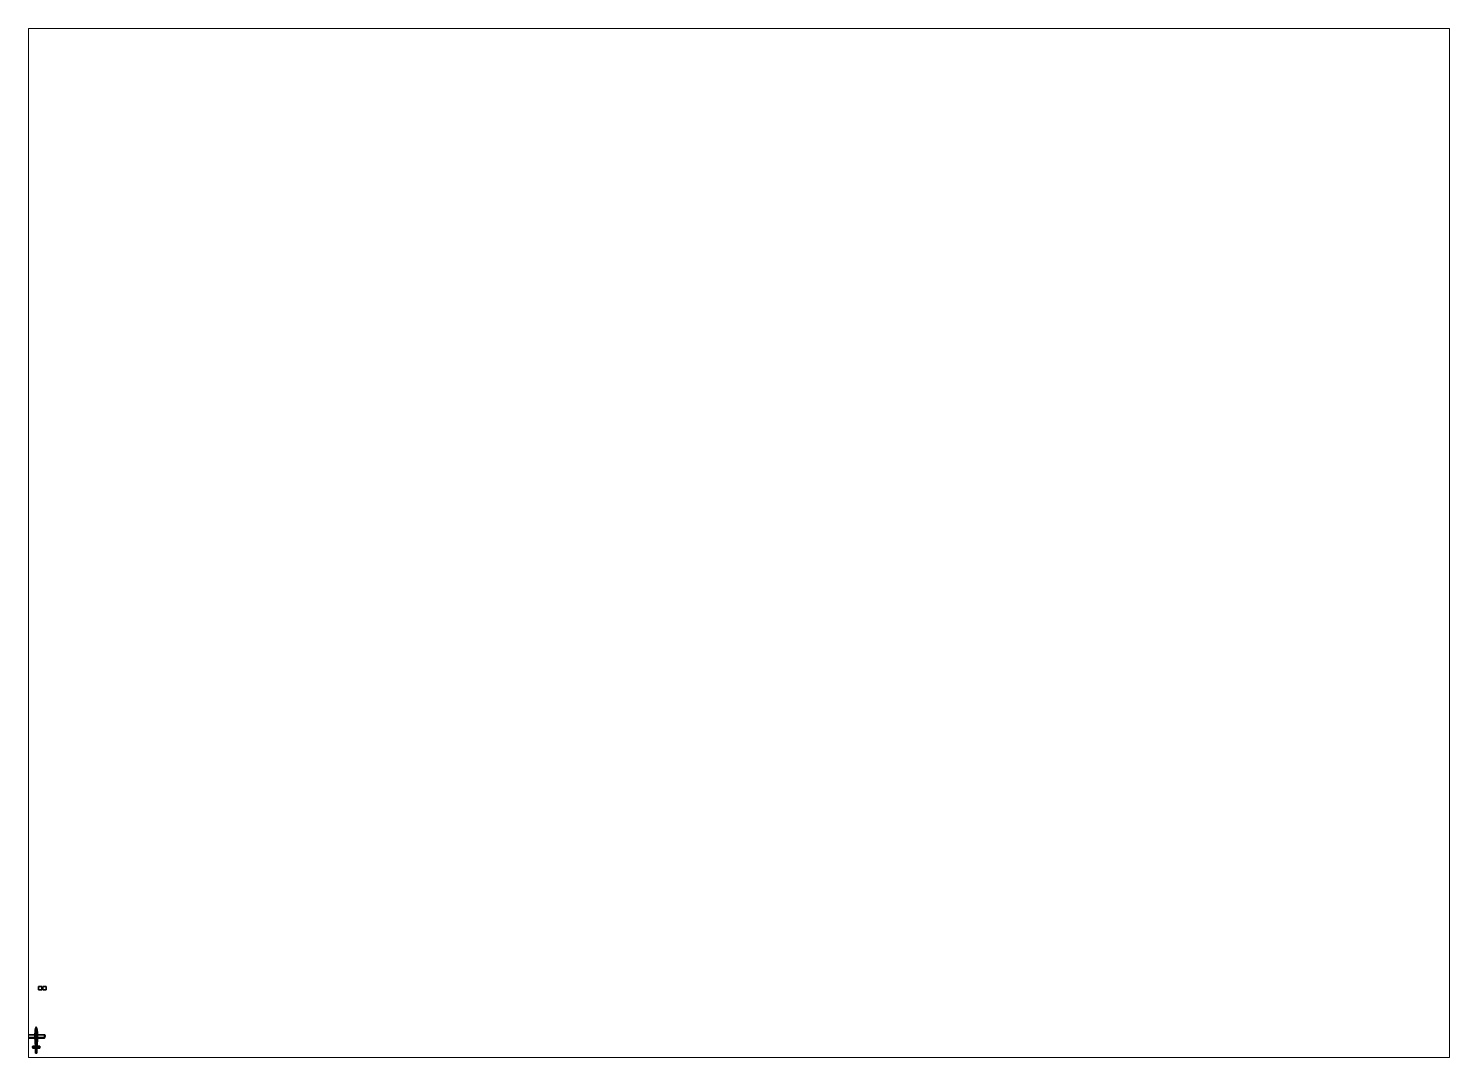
# Paper-space layout 'Layout1' of a CAD drawing. Header units: millimetres. Extents: x 28 to 251, y 20 to 181.
# The model-space entities are those that its viewports show. They can reach past a viewport. Long polylines and large blocks are cut down to what shows.
import ezdxf

# ---------------------------------------------------------------- set-up
doc = ezdxf.new("R2010")
doc.units = ezdxf.units.MM

msp = doc.modelspace()

# ---------------------------------------------------------------- linework, layer by layer
for points in [[(1.72, 16.02, 1), (1.72, 16.02), (0.72, 16.02), (0.72, 16.02, 1)], [(1.72, 16.02), (1.72, 15.02), (0.72, 15.02), (0.72, 16.02)], [(0.72, 16.02), (0.72, 15.02), (0.72, 15.02, 1), (0.72, 16.02, 1)], [(0.72, 16.02, 1), (0.72, 15.02, 1), (1.72, 15.02, 1), (1.72, 16.02, 1)], [(0.72, 15.02, 1), (0.72, 15.02), (1.72, 15.02), (1.72, 15.02, 1)], [(1.72, 15.02, 1), (1.72, 15.02), (1.72, 16.02), (1.72, 16.02, 1)], [(3, 16.02), (3, 15.02), (2, 15.02), (2, 16.02)], [(2, 16.02), (2, 15.02), (3, 15.02), (3, 16.02)], [(-2.65, 1.33, -0.05), (-2.66, 1.33), (-2.58, 1.55), (-2.58, 1.51, -0.05)], [(-2.66, 1.33), (-2.65, 1.33, 0.05), (-2.58, 1.51, 0.05), (-2.58, 1.55)], [(-2.65, 1.15, -0.05), (-2.66, 1.15), (-2.66, 1.33), (-2.65, 1.33, -0.05)], [(-2.66, 1.15), (-2.65, 1.15, 0.05), (-2.65, 1.33, 0.05), (-2.66, 1.33)], [(-2.58, 0.82, -0.05), (-2.58, 0.74), (-2.66, 1.15), (-2.65, 1.15, -0.05)], [(-2.58, 0.74), (-2.58, 0.82, 0.05), (-2.65, 1.15, 0.05), (-2.66, 1.15)], [(-2.58, 1.51, -0.05), (-2.58, 0.82, -0.05), (-2.65, 1.15, -0.05), (-2.65, 1.33, -0.05)], [(-2.65, 1.33, 0.05), (-2.65, 1.15, 0.05), (-2.58, 0.82, 0.05), (-2.58, 1.51, 0.05)], [(-2.58, 1.51, -0.05), (-2.58, 1.55), (-2.52, 1.57), (-2.52, 1.54, -0.05)], [(-2.58, 1.55), (-2.58, 1.51, 0.05), (-2.52, 1.54, 0.05), (-2.52, 1.57)], [(-2.52, 1.54, -0.05), (-2.52, 0.72, -0.05), (-2.58, 0.82, -0.05), (-2.58, 1.51, -0.05)], [(-2.58, 1.51, 0.05), (-2.58, 0.82, 0.05), (-2.52, 0.72, 0.05), (-2.52, 1.54, 0.05)], [(-2.52, 0.72, -0.05), (-2.52, 0.52), (-2.58, 0.74), (-2.58, 0.82, -0.05)], [(-2.52, 0.52), (-2.52, 0.72, 0.05), (-2.58, 0.82, 0.05), (-2.58, 0.74)], [(-2.52, 1.54, -0.05), (-2.52, 1.57), (-0.4, 1.57), (-0.38, 1.54, -0.05)], [(-2.52, 1.57), (-2.52, 1.54, 0.05), (-0.38, 1.54, 0.05), (-0.4, 1.57)], [(-0.38, 1.54, -0.05), (-0.38, 0.72, -0.05), (-2.52, 0.72, -0.05), (-2.52, 1.54, -0.05)], [(-2.52, 1.54, 0.05), (-2.52, 0.72, 0.05), (-0.38, 0.72, 0.05), (-0.38, 1.54, 0.05)], [(-0.38, 0.72, -0.05), (-0.39, 0.52), (-2.52, 0.52), (-2.52, 0.72, -0.05)], [(-0.39, 0.52), (-0.38, 0.72, 0.05), (-2.52, 0.72, 0.05), (-2.52, 0.52)], [(-0.29, 2.37, 0.21), (-0.36, 2.37), (-0.4, 1.87), (-0.32, 1.87, 0.24)], [(-0.36, 2.37), (-0.29, 2.37, -0.21), (-0.32, 1.87, -0.24), (-0.4, 1.87)], [(-0.32, 1.87, 0.24), (-0.4, 1.87), (-0.4, 0.76), (-0.32, 0.76, 0.24)], [(-0.4, 1.87), (-0.32, 1.87, -0.24), (-0.32, 0.76, -0.24), (-0.4, 0.76)], [(-0.32, 0.76, 0.24), (-0.4, 0.76), (-0.34, -0.39), (-0.28, -0.39, 0.2)], [(-0.4, 0.76), (-0.32, 0.76, -0.24), (-0.28, -0.39, -0.2), (-0.34, -0.39)], [(-0.25, 2.89, 0.18), (-0.31, 2.89), (-0.36, 2.37), (-0.29, 2.37, 0.21)], [(-0.31, 2.89), (-0.25, 2.89, -0.18), (-0.29, 2.37, -0.21), (-0.36, 2.37)], [(-0.11, 2.37, 0.34), (-0.29, 2.37, 0.21), (-0.32, 1.87, 0.24), (-0.12, 1.87, 0.38)], [(-0.29, 2.37, -0.21), (-0.11, 2.37, -0.34), (-0.12, 1.87, -0.38), (-0.32, 1.87, -0.24)], [(-0.12, 1.87, 0.38), (-0.32, 1.87, 0.24), (-0.32, 0.76, 0.24), (-0.12, 0.76, 0.38)], [(-0.32, 1.87, -0.24), (-0.12, 1.87, -0.38), (-0.12, 0.76, -0.38), (-0.32, 0.76, -0.24)], [(-0.12, 0.76, 0.38), (-0.32, 0.76, 0.24), (-0.28, -0.39, 0.2), (-0.11, -0.39, 0.32)], [(-0.32, 0.76, -0.24), (-0.12, 0.76, -0.38), (-0.11, -0.39, -0.32), (-0.28, -0.39, -0.2)], [(-0.17, 3.42, 0.12), (-0.21, 3.42), (-0.31, 2.89), (-0.25, 2.89, 0.18)], [(-0.21, 3.42), (-0.17, 3.42, -0.12), (-0.25, 2.89, -0.18), (-0.31, 2.89)], [(-0.1, 2.89, 0.29), (-0.25, 2.89, 0.18), (-0.29, 2.37, 0.21), (-0.11, 2.37, 0.34)], [(-0.25, 2.89, -0.18), (-0.1, 2.89, -0.29), (-0.11, 2.37, -0.34), (-0.29, 2.37, -0.21)], [(-0.06, 3.42, 0.2), (-0.17, 3.42, 0.12), (-0.25, 2.89, 0.18), (-0.1, 2.89, 0.29)], [(-0.17, 3.42, -0.12), (-0.06, 3.42, -0.2), (-0.1, 2.89, -0.29), (-0.25, 2.89, -0.18)], [(-0.17, 3.42, -0.12), (-0.21, 3.42), (0, 3.92)], [(-0.21, 3.42), (-0.17, 3.42, 0.12), (0, 3.92)], [(-0.06, 3.42, -0.2), (-0.17, 3.42, -0.12), (0, 3.92)], [(-0.17, 3.42, 0.12), (-0.06, 3.42, 0.2), (0, 3.92)], [(0.11, 2.37, 0.34), (-0.11, 2.37, 0.34), (-0.12, 1.87, 0.38), (0.12, 1.87, 0.38)], [(-0.11, 2.37, -0.34), (0.11, 2.37, -0.34), (0.12, 1.87, -0.38), (-0.12, 1.87, -0.38)], [(0.12, 1.87, 0.38), (-0.12, 1.87, 0.38), (-0.12, 0.76, 0.38), (0.12, 0.76, 0.38)], [(-0.12, 1.87, -0.38), (0.12, 1.87, -0.38), (0.12, 0.76, -0.38), (-0.12, 0.76, -0.38)], [(0.12, 0.76, 0.38), (-0.12, 0.76, 0.38), (-0.11, -0.39, 0.32), (0.11, -0.39, 0.32)], [(-0.12, 0.76, -0.38), (0.12, 0.76, -0.38), (0.11, -0.39, -0.32), (-0.11, -0.39, -0.32)], [(0.1, 2.89, 0.29), (-0.1, 2.89, 0.29), (-0.11, 2.37, 0.34), (0.11, 2.37, 0.34)], [(-0.1, 2.89, -0.29), (0.1, 2.89, -0.29), (0.11, 2.37, -0.34), (-0.11, 2.37, -0.34)], [(0.06, 3.42, 0.2), (-0.06, 3.42, 0.2), (-0.1, 2.89, 0.29), (0.1, 2.89, 0.29)], [(-0.06, 3.42, -0.2), (0.06, 3.42, -0.2), (0.1, 2.89, -0.29), (-0.1, 2.89, -0.29)], [(0.06, 3.42, -0.2), (-0.06, 3.42, -0.2), (0, 3.92)], [(-0.06, 3.42, 0.2), (0.06, 3.42, 0.2), (0, 3.92)], [(0.21, 3.42), (0.17, 3.42, -0.12), (0, 3.92)], [(0.17, 3.42, -0.12), (0.06, 3.42, -0.2), (0, 3.92)], [(0.06, 3.42, 0.2), (0.17, 3.42, 0.12), (0, 3.92)], [(0.17, 3.42, 0.12), (0.21, 3.42), (0, 3.92)], [(0.17, 3.42, 0.12), (0.06, 3.42, 0.2), (0.1, 2.89, 0.29), (0.25, 2.89, 0.18)], [(0.06, 3.42, -0.2), (0.17, 3.42, -0.12), (0.25, 2.89, -0.18), (0.1, 2.89, -0.29)], [(0.25, 2.89, 0.18), (0.1, 2.89, 0.29), (0.11, 2.37, 0.34), (0.29, 2.37, 0.21)], [(0.1, 2.89, -0.29), (0.25, 2.89, -0.18), (0.29, 2.37, -0.21), (0.11, 2.37, -0.34)], [(0.29, 2.37, 0.21), (0.11, 2.37, 0.34), (0.12, 1.87, 0.38), (0.32, 1.87, 0.24)], [(0.11, 2.37, -0.34), (0.29, 2.37, -0.21), (0.32, 1.87, -0.24), (0.12, 1.87, -0.38)], [(0.32, 0.76, 0.24), (0.12, 0.76, 0.38), (0.11, -0.39, 0.32), (0.28, -0.39, 0.2)], [(0.12, 0.76, -0.38), (0.32, 0.76, -0.24), (0.28, -0.39, -0.2), (0.11, -0.39, -0.32)], [(0.32, 1.87, 0.24), (0.12, 1.87, 0.38), (0.12, 0.76, 0.38), (0.32, 0.76, 0.24)], [(0.12, 1.87, -0.38), (0.32, 1.87, -0.24), (0.32, 0.76, -0.24), (0.12, 0.76, -0.38)], [(0.21, 3.42), (0.17, 3.42, 0.12), (0.25, 2.89, 0.18), (0.31, 2.89)], [(0.17, 3.42, -0.12), (0.21, 3.42), (0.31, 2.89), (0.25, 2.89, -0.18)], [(0.31, 2.89), (0.25, 2.89, 0.18), (0.29, 2.37, 0.21), (0.36, 2.37)], [(0.25, 2.89, -0.18), (0.31, 2.89), (0.36, 2.37), (0.29, 2.37, -0.21)], [(0.4, 0.76), (0.32, 0.76, 0.24), (0.28, -0.39, 0.2), (0.34, -0.39)], [(0.32, 0.76, -0.24), (0.4, 0.76), (0.34, -0.39), (0.28, -0.39, -0.2)], [(0.36, 2.37), (0.29, 2.37, 0.21), (0.32, 1.87, 0.24), (0.4, 1.87)], [(0.29, 2.37, -0.21), (0.36, 2.37), (0.4, 1.87), (0.32, 1.87, -0.24)], [(0.4, 1.87), (0.32, 1.87, 0.24), (0.32, 0.76, 0.24), (0.4, 0.76)], [(0.32, 1.87, -0.24), (0.4, 1.87), (0.4, 0.76), (0.32, 0.76, -0.24)], [(2.52, 1.54, 0.05), (2.52, 1.57), (0.4, 1.57), (0.38, 1.54, 0.05)], [(2.52, 1.57), (2.52, 1.54, -0.05), (0.38, 1.54, -0.05), (0.4, 1.57)], [(0.38, 1.54, 0.05), (0.38, 0.72, 0.05), (2.52, 0.72, 0.05), (2.52, 1.54, 0.05)], [(2.52, 1.54, -0.05), (2.52, 0.72, -0.05), (0.38, 0.72, -0.05), (0.38, 1.54, -0.05)], [(0.38, 0.72, 0.05), (0.39, 0.52), (2.52, 0.52), (2.52, 0.72, 0.05)], [(0.39, 0.52), (0.38, 0.72, -0.05), (2.52, 0.72, -0.05), (2.52, 0.52)], [(2.58, 1.51, 0.05), (2.58, 1.55), (2.52, 1.57), (2.52, 1.54, 0.05)], [(2.58, 1.55), (2.58, 1.51, -0.05), (2.52, 1.54, -0.05), (2.52, 1.57)], [(2.52, 1.54, 0.05), (2.52, 0.72, 0.05), (2.58, 0.82, 0.05), (2.58, 1.51, 0.05)], [(2.58, 1.51, -0.05), (2.58, 0.82, -0.05), (2.52, 0.72, -0.05), (2.52, 1.54, -0.05)], [(2.52, 0.72, 0.05), (2.52, 0.52), (2.58, 0.74), (2.58, 0.82, 0.05)], [(2.52, 0.52), (2.52, 0.72, -0.05), (2.58, 0.82, -0.05), (2.58, 0.74)], [(2.65, 1.33, 0.05), (2.66, 1.33), (2.58, 1.55), (2.58, 1.51, 0.05)], [(2.66, 1.33), (2.65, 1.33, -0.05), (2.58, 1.51, -0.05), (2.58, 1.55)], [(2.58, 1.51, 0.05), (2.58, 0.82, 0.05), (2.65, 1.15, 0.05), (2.65, 1.33, 0.05)], [(2.65, 1.33, -0.05), (2.65, 1.15, -0.05), (2.58, 0.82, -0.05), (2.58, 1.51, -0.05)], [(2.58, 0.82, 0.05), (2.58, 0.74), (2.66, 1.15), (2.65, 1.15, 0.05)], [(2.58, 0.74), (2.58, 0.82, -0.05), (2.65, 1.15, -0.05), (2.66, 1.15)], [(2.65, 1.15, 0.05), (2.66, 1.15), (2.66, 1.33), (2.65, 1.33, 0.05)], [(2.66, 1.15), (2.65, 1.15, -0.05), (2.65, 1.33, -0.05), (2.66, 1.33)], [(-1.08, -1.95, 0.09), (-1.03, -1.92, 0.09), (-1.03, -1.88, 0.04), (-1.09, -1.95, 0.04)], [(-1.09, -1.95, 0.04), (-1.03, -1.88, 0.04), (-1.03, -1.92, -0.01), (-1.08, -1.95, -0.01)], [(-1.09, -1.95, 0.04), (-1.09, -2.12, 0.04), (-1.08, -2.12, 0.09), (-1.08, -1.95, 0.09)], [(-1.08, -1.95, -0.01), (-1.08, -2.12, -0.01), (-1.09, -2.12, 0.04), (-1.09, -1.95, 0.04)], [(-1.09, -2.12, 0.04), (-1.03, -2.42, 0.04), (-1.03, -2.24, 0.09), (-1.08, -2.12, 0.09)], [(-1.08, -2.12, -0.01), (-1.03, -2.24, -0.01), (-1.03, -2.42, 0.04), (-1.09, -2.12, 0.04)], [(-1.08, -2.12, 0.09), (-1.03, -2.24, 0.09), (-1.03, -1.92, 0.09), (-1.08, -1.95, 0.09)], [(-1.03, -1.92, -0.01), (-1.03, -2.24, -0.01), (-1.08, -2.12, -0.01), (-1.08, -1.95, -0.01)], [(-1.03, -1.92, 0.09), (-0.12, -1.92, 0.09), (-0.13, -1.88, 0.04), (-1.03, -1.88, 0.04)], [(-1.03, -1.88, 0.04), (-0.13, -1.88, 0.04), (-0.12, -1.92, -0.01), (-1.03, -1.92, -0.01)], [(-1.03, -2.24, 0.09), (-0.01, -2.24, 0.09), (-0.12, -1.92, 0.09), (-1.03, -1.92, 0.09)], [(-0.12, -1.92, -0.01), (-0.08, -2.24, -0.01), (-1.03, -2.24, -0.01), (-1.03, -1.92, -0.01)], [(-1.03, -2.42, 0.04), (-0.06, -2.42, 0.04), (-0.01, -2.24, 0.09), (-1.03, -2.24, 0.09)], [(-1.03, -2.24, -0.01), (-0.08, -2.24, -0.01), (-0.06, -2.42, 0.04), (-1.03, -2.42, 0.04)], [(-0.28, -0.39, 0.2), (-0.34, -0.39), (-0.29, -0.95), (-0.23, -0.95, 0.17)], [(-0.34, -0.39), (-0.28, -0.39, -0.2), (-0.23, -0.95, -0.17), (-0.29, -0.95)], [(-0.23, -0.95, 0.17), (-0.29, -0.95), (-0.2, -1.72), (-0.16, -1.72, 0.12)], [(-0.29, -0.95), (-0.23, -0.95, -0.17), (-0.16, -1.72, -0.12), (-0.2, -1.72)], [(-0.11, -0.39, 0.32), (-0.28, -0.39, 0.2), (-0.23, -0.95, 0.17), (-0.09, -0.95, 0.28)], [(-0.28, -0.39, -0.2), (-0.11, -0.39, -0.32), (-0.09, -0.95, -0.28), (-0.23, -0.95, -0.17)], [(-0.16, -0.31, 0.91), (-0.23, -0.31, 0.75), (-0.25, -0.4, 0.75), (-0.18, -0.4, 0.93)], [(-0.23, -0.31, 0.75), (-0.16, -0.31, 0.59), (-0.18, -0.4, 0.57), (-0.25, -0.4, 0.75)], [(-0.18, -0.4, 0.93), (-0.25, -0.4, 0.75), (-0.25, -1.25, 0.75), (-0.18, -1.25, 0.93)], [(-0.25, -0.4, 0.75), (-0.18, -0.4, 0.57), (-0.18, -1.25, 0.57), (-0.25, -1.25, 0.75)], [(-0.18, -1.25, 0.93), (-0.25, -1.25, 0.75), (-0.17, -2.12, 0.75), (-0.12, -2.12, 0.87)], [(-0.25, -1.25, 0.75), (-0.18, -1.25, 0.57), (-0.12, -2.12, 0.63), (-0.17, -2.12, 0.75)], [(-0.14, -0.22, 0.89), (-0.2, -0.22, 0.75), (-0.23, -0.31, 0.75), (-0.16, -0.31, 0.91)], [(-0.2, -0.22, 0.75), (-0.14, -0.22, 0.61), (-0.16, -0.31, 0.59), (-0.23, -0.31, 0.75)], [(-0.09, -0.95, 0.28), (-0.23, -0.95, 0.17), (-0.16, -1.72, 0.12), (-0.06, -1.72, 0.19)], [(-0.23, -0.95, -0.17), (-0.09, -0.95, -0.28), (-0.06, -1.72, -0.19), (-0.16, -1.72, -0.12)], [(-0.13, -0.22, 0.88), (-0.18, -0.22, 0.75), (-0.2, -0.22, 0.75), (-0.14, -0.22, 0.89)], [(-0.18, -0.22, 0.75), (-0.13, -0.22, 0.62), (-0.14, -0.22, 0.61), (-0.2, -0.22, 0.75)], [(-0.16, -1.72, 0.12), (-0.2, -1.72), (0, -2.87)], [(-0.2, -1.72), (-0.16, -1.72, -0.12), (0, -2.87)], [(-0.18, -0.22, 0.75), (-0.13, -0.22, 0.88), (-0.13, -1.22, 0.88), (-0.18, -1.22, 0.75)], [(-0.13, -0.22, 0.62), (-0.18, -0.22, 0.75), (-0.18, -1.22, 0.75), (-0.13, -1.22, 0.62)], [(-0.18, -0.22, 0.75), (-0.13, -0.22, 0.88), (-0.13, -1.22, 0.88), (-0.18, -1.22, 0.75)], [(-0.13, -0.22, 0.62), (-0.18, -0.22, 0.75), (-0.18, -1.22, 0.75), (-0.13, -1.22, 0.62)], [(0, -0.31, 0.98), (-0.16, -0.31, 0.91), (-0.18, -0.4, 0.93), (0, -0.4, 1)], [(-0.16, -0.31, 0.59), (0, -0.31, 0.52), (0, -0.4, 0.5), (-0.18, -0.4, 0.57)], [(0, -0.4, 1), (-0.18, -0.4, 0.93), (-0.18, -1.25, 0.93), (0, -1.25, 1)], [(-0.18, -0.4, 0.57), (0, -0.4, 0.5), (0, -1.25, 0.5), (-0.18, -1.25, 0.57)], [(-0.13, -1.22, 0.88), (0, -1.22, 0.93), (0.13, -1.22, 0.88), (-0.18, -1.22, 0.75)], [(-0.18, -1.22, 0.75), (0.13, -1.22, 0.88), (0.18, -1.22, 0.75), (-0.13, -1.22, 0.62)], [(0, -1.25, 1), (-0.18, -1.25, 0.93), (-0.12, -2.12, 0.87), (0, -2.12, 0.92)], [(-0.18, -1.25, 0.57), (0, -1.25, 0.5), (0, -2.12, 0.58), (-0.12, -2.12, 0.63)], [(-0.12, -2.12, 0.87), (-0.17, -2.12, 0.75), (-0.17, -3.95, 0.75), (-0.12, -3.95, 0.87)], [(-0.17, -2.12, 0.75), (-0.12, -2.12, 0.63), (-0.12, -3.95, 0.63), (-0.17, -3.95, 0.75)], [(0, -3.95, 0.92), (-0.12, -3.95, 0.87), (-0.17, -3.95, 0.75), (0.12, -3.95, 0.87)], [(0.12, -3.95, 0.87), (-0.17, -3.95, 0.75), (-0.12, -3.95, 0.63), (0.17, -3.95, 0.75)], [(0, -0.22, 0.95), (-0.14, -0.22, 0.89), (-0.16, -0.31, 0.91), (0, -0.31, 0.98)], [(-0.14, -0.22, 0.61), (0, -0.22, 0.55), (0, -0.31, 0.52), (-0.16, -0.31, 0.59)], [(-0.06, -1.72, 0.19), (-0.16, -1.72, 0.12), (0, -2.87)], [(-0.16, -1.72, -0.12), (-0.06, -1.72, -0.19), (0, -2.87)], [(0, -0.22, 0.93), (-0.13, -0.22, 0.88), (-0.14, -0.22, 0.89), (0, -0.22, 0.95)], [(-0.13, -0.22, 0.62), (0, -0.22, 0.57), (0, -0.22, 0.55), (-0.14, -0.22, 0.61)], [(-0.13, -0.22, 0.88), (0, -0.22, 0.93), (0, -1.22, 0.93), (-0.13, -1.22, 0.88)], [(0, -0.22, 0.57), (-0.13, -0.22, 0.62), (-0.13, -1.22, 0.62), (0, -1.22, 0.57)], [(-0.13, -0.22, 0.88), (0, -0.22, 0.93), (0, -1.22, 0.93), (-0.13, -1.22, 0.88)], [(0, -0.22, 0.57), (-0.13, -0.22, 0.62), (-0.13, -1.22, 0.62), (0, -1.22, 0.57)], [(-0.13, -1.22, 0.62), (0.18, -1.22, 0.75), (0.13, -1.22, 0.62), (0, -1.22, 0.57)], [(0, -2.12, 0.92), (-0.12, -2.12, 0.87), (-0.12, -3.95, 0.87), (0, -3.95, 0.92)], [(-0.12, -2.12, 0.63), (0, -2.12, 0.58), (0, -3.95, 0.58), (-0.12, -3.95, 0.63)], [(0.17, -3.95, 0.75), (-0.12, -3.95, 0.63), (0, -3.95, 0.58), (0.12, -3.95, 0.63)], [(0.11, -0.39, 0.32), (-0.11, -0.39, 0.32), (-0.09, -0.95, 0.28), (0.09, -0.95, 0.28)], [(-0.11, -0.39, -0.32), (0.11, -0.39, -0.32), (0.09, -0.95, -0.28), (-0.09, -0.95, -0.28)], [(0.09, -0.95, 0.28), (-0.09, -0.95, 0.28), (-0.06, -1.72, 0.19), (0.06, -1.72, 0.19)], [(-0.09, -0.95, -0.28), (0.09, -0.95, -0.28), (0.06, -1.72, -0.19), (-0.06, -1.72, -0.19)], [(0.06, -1.72, 0.19), (-0.06, -1.72, 0.19), (0, -2.87)], [(-0.06, -1.72, -0.19), (0.06, -1.72, -0.19), (0, -2.87)], [(0, -0.13, 0.33), (0, -0.39, 0.32), (0, -0.31, 0.52), (0, -0.22, 0.55)], [(0, -0.22, 0.55), (0, -0.31, 0.52), (0, -0.39, 0.32), (0, -0.13, 0.33)], [(0.14, -0.22, 0.89), (0, -0.22, 0.95), (0, -0.31, 0.98), (0.16, -0.31, 0.91)], [(0, -0.22, 0.55), (0.14, -0.22, 0.61), (0.16, -0.31, 0.59), (0, -0.31, 0.52)], [(0, -0.22, 0.93), (0.13, -0.22, 0.88), (0.13, -1.22, 0.88), (0, -1.22, 0.93)], [(0.13, -0.22, 0.62), (0, -0.22, 0.57), (0, -1.22, 0.57), (0.13, -1.22, 0.62)], [(0, -0.22, 0.57), (0.13, -0.22, 0.62), (0.14, -0.22, 0.61), (0, -0.22, 0.55)], [(0.13, -0.22, 0.88), (0, -0.22, 0.93), (0, -0.22, 0.95), (0.14, -0.22, 0.89)], [(0, -0.22, 0.93), (0.13, -0.22, 0.88), (0.13, -1.22, 0.88), (0, -1.22, 0.93)], [(0, -0.31, 0.52), (0, -0.4, 0.5), (0, -0.39, 0.32)], [(0, -0.39, 0.32), (0, -0.39, 0.32), (0, -0.4, 0.5), (0, -0.31, 0.52)], [(0.16, -0.31, 0.91), (0, -0.31, 0.98), (0, -0.4, 1), (0.18, -0.4, 0.93)], [(0, -0.31, 0.52), (0.16, -0.31, 0.59), (0.18, -0.4, 0.57), (0, -0.4, 0.5)], [(0, -0.39, 0.32), (0, -0.73, 0.29), (0, -0.79, 0.5), (0, -0.4, 0.5)], [(0, -0.4, 0.5), (0, -0.79, 0.5), (0, -0.73, 0.29), (0, -0.39, 0.32)], [(0.18, -0.4, 0.93), (0, -0.4, 1), (0, -1.25, 1), (0.18, -1.25, 0.93)], [(0, -0.4, 0.5), (0.18, -0.4, 0.57), (0.18, -1.25, 0.57), (0, -1.25, 0.5)], [(0.18, -1.25, 0.93), (0, -1.25, 1), (0, -2.12, 0.92), (0.12, -2.12, 0.87)], [(0, -1.25, 0.5), (0.18, -1.25, 0.57), (0.12, -2.12, 0.63), (0, -2.12, 0.58)], [(0.2, -1.72), (0.16, -1.72, 0.12), (0, -2.87)], [(0.16, -1.72, 0.12), (0.06, -1.72, 0.19), (0, -2.87)], [(0.06, -1.72, -0.19), (0.16, -1.72, -0.12), (0, -2.87)], [(0.16, -1.72, -0.12), (0.2, -1.72), (0, -2.87)], [(0.12, -2.12, 0.87), (0, -2.12, 0.92), (0, -3.95, 0.92), (0.12, -3.95, 0.87)], [(0, -2.12, 0.58), (0.12, -2.12, 0.63), (0.12, -3.95, 0.63), (0, -3.95, 0.58)], [(0, -2.23, 0.1), (0, -2.87), (0, -3.29, 0.58), (0, -2.23, 0.58)], [(0, -2.23, 0.58), (0, -3.29, 0.58), (0, -2.87), (0, -2.23, 0.1)], [(0, -2.87), (0, -3.29), (0, -3.29, 0.58)], [(0, -3.29, 0.58), (0, -3.29, 0.58), (0, -3.29), (0, -2.87)], [(0.12, -1.92, 0.09), (0.01, -2.24, 0.09), (1.03, -2.24, 0.09), (1.03, -1.92, 0.09)], [(1.03, -2.24, 0.09), (0.01, -2.24, 0.09), (0.06, -2.42, 0.04), (1.03, -2.42, 0.04)], [(0.23, -0.95, 0.17), (0.09, -0.95, 0.28), (0.06, -1.72, 0.19), (0.16, -1.72, 0.12)], [(0.09, -0.95, -0.28), (0.23, -0.95, -0.17), (0.16, -1.72, -0.12), (0.06, -1.72, -0.19)], [(1.03, -2.42, 0.04), (0.06, -2.42, 0.04), (0.08, -2.24, -0.01), (1.03, -2.24, -0.01)], [(1.03, -2.24, -0.01), (0.08, -2.24, -0.01), (0.12, -1.92, -0.01), (1.03, -1.92, -0.01)], [(0.28, -0.39, 0.2), (0.11, -0.39, 0.32), (0.09, -0.95, 0.28), (0.23, -0.95, 0.17)], [(0.11, -0.39, -0.32), (0.28, -0.39, -0.2), (0.23, -0.95, -0.17), (0.09, -0.95, -0.28)], [(0.25, -1.25, 0.75), (0.18, -1.25, 0.93), (0.12, -2.12, 0.87), (0.17, -2.12, 0.75)], [(0.18, -1.25, 0.57), (0.25, -1.25, 0.75), (0.17, -2.12, 0.75), (0.12, -2.12, 0.63)], [(1.03, -1.92, -0.01), (0.12, -1.92, -0.01), (0.13, -1.88, 0.04), (1.03, -1.88, 0.04)], [(1.03, -1.88, 0.04), (0.13, -1.88, 0.04), (0.12, -1.92, 0.09), (1.03, -1.92, 0.09)], [(0.17, -2.12, 0.75), (0.12, -2.12, 0.87), (0.12, -3.95, 0.87), (0.17, -3.95, 0.75)], [(0.12, -2.12, 0.63), (0.17, -2.12, 0.75), (0.17, -3.95, 0.75), (0.12, -3.95, 0.63)], [(0.13, -0.22, 0.88), (0.18, -0.22, 0.75), (0.18, -1.22, 0.75), (0.13, -1.22, 0.88)], [(0.18, -0.22, 0.75), (0.13, -0.22, 0.62), (0.13, -1.22, 0.62), (0.18, -1.22, 0.75)], [(0.13, -0.22, 0.62), (0.18, -0.22, 0.75), (0.2, -0.22, 0.75), (0.14, -0.22, 0.61)], [(0.18, -0.22, 0.75), (0.13, -0.22, 0.62), (0.13, -1.22, 0.62), (0.18, -1.22, 0.75)], [(0.18, -0.22, 0.75), (0.13, -0.22, 0.88), (0.14, -0.22, 0.89), (0.2, -0.22, 0.75)], [(0.13, -0.22, 0.88), (0.18, -0.22, 0.75), (0.18, -1.22, 0.75), (0.13, -1.22, 0.88)], [(0.2, -0.22, 0.75), (0.14, -0.22, 0.89), (0.16, -0.31, 0.91), (0.23, -0.31, 0.75)], [(0.14, -0.22, 0.61), (0.2, -0.22, 0.75), (0.23, -0.31, 0.75), (0.16, -0.31, 0.59)], [(0.23, -0.31, 0.75), (0.16, -0.31, 0.91), (0.18, -0.4, 0.93), (0.25, -0.4, 0.75)], [(0.16, -0.31, 0.59), (0.23, -0.31, 0.75), (0.25, -0.4, 0.75), (0.18, -0.4, 0.57)], [(0.29, -0.95), (0.23, -0.95, 0.17), (0.16, -1.72, 0.12), (0.2, -1.72)], [(0.23, -0.95, -0.17), (0.29, -0.95), (0.2, -1.72), (0.16, -1.72, -0.12)], [(0.25, -0.4, 0.75), (0.18, -0.4, 0.93), (0.18, -1.25, 0.93), (0.25, -1.25, 0.75)], [(0.18, -0.4, 0.57), (0.25, -0.4, 0.75), (0.25, -1.25, 0.75), (0.18, -1.25, 0.57)], [(0.34, -0.39), (0.28, -0.39, 0.2), (0.23, -0.95, 0.17), (0.29, -0.95)], [(0.28, -0.39, -0.2), (0.34, -0.39), (0.29, -0.95), (0.23, -0.95, -0.17)], [(1.09, -1.95, 0.04), (1.03, -1.88, 0.04), (1.03, -1.92, 0.09), (1.08, -1.95, 0.09)], [(1.08, -1.95, -0.01), (1.03, -1.92, -0.01), (1.03, -1.88, 0.04), (1.09, -1.95, 0.04)], [(1.03, -1.92, 0.09), (1.03, -2.24, 0.09), (1.08, -2.12, 0.09), (1.08, -1.95, 0.09)], [(1.08, -2.12, -0.01), (1.03, -2.24, -0.01), (1.03, -1.92, -0.01), (1.08, -1.95, -0.01)], [(1.08, -2.12, 0.09), (1.03, -2.24, 0.09), (1.03, -2.42, 0.04), (1.09, -2.12, 0.04)], [(1.09, -2.12, 0.04), (1.03, -2.42, 0.04), (1.03, -2.24, -0.01), (1.08, -2.12, -0.01)], [(1.08, -1.95, 0.09), (1.08, -2.12, 0.09), (1.09, -2.12, 0.04), (1.09, -1.95, 0.04)], [(1.09, -1.95, 0.04), (1.09, -2.12, 0.04), (1.08, -2.12, -0.01), (1.08, -1.95, -0.01)]]:
    msp.add_3dface(points)

psp = doc.layouts.get("Layout1")

# ---------------------------------------------------------------- viewports
at = {"layer": '0'}
psp.add_viewport(center=(139.22, 100.81), size=(222.76, 161.29), view_center_point=(210, 148.5), view_height=307.4901, dxfattribs=at)

doc.saveas('drawing.dxf')
